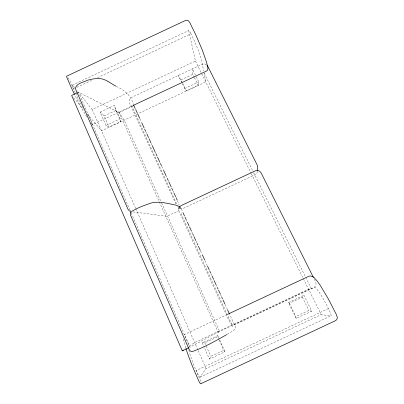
<?xml version="1.0" encoding="UTF-8"?>
<svg xmlns="http://www.w3.org/2000/svg" width="404" height="404" viewBox="0 0 404 404"><rect width="100%" height="100%" fill="white"/><g stroke="black" fill="none" stroke-linecap="round" stroke-linejoin="round"><path stroke-width="0.3" stroke-dasharray="2.02 1.52" d="M219.003 339.597L217.741 336.795L217.751 335.633L202.252 342.895L203.49 345.688M179.366 206.303L178.967 209.767L178.482 210.848L166.887 216.281L132.906 211.893M182.361 82.613L178.31 75.467L184.673 88.587L186.355 90.844L198.172 85.31L198.819 81.951L192.375 68.872L192.784 74.356L194.132 77.098M257.5 171.387L256.793 173.346L255.166 174.705L183.073 208.479L180.987 208.863M179.224 207.515L178.649 209.045L178.997 211.176L229.714 322.049L231.199 323.872L233.371 324.7L235.643 324.311L313.61 287.799L315.357 286.305L316.085 284.118L315.6 281.825L314.196 279.012M209.423 359.09L210.797 356.353L223.801 350.263L225.023 351.788L209.423 359.09L203.737 346.243M188.895 350.187A23.77 2.868 66.8 0 0 196.117 370.564A8.136 1.005 66.9 0 0 200.101 377.144L206.06 368.559L321.185 314.65L330.992 315.852A8.136 0.929 63 0 0 328.427 308.606A23.77 2.651 63.1 0 0 314.792 287.466L308.575 289.219L194.642 342.577L188.845 346.445M288.436 302.535L289.41 303.227L302.349 297.167L303.934 295.274L311.767 311.166L296.162 318.473L288.436 302.535L303.934 295.274M131.255 213.115L189.865 347.283L218.054 332.103L219.407 330.977L161.297 202.313M227.225 334.31L233.179 330.765L234.865 329.295L235.386 327.816L235.108 326.255L229.603 314.256M72.356 85.108L188.88 30.487M74.649 88.37L73.508 88.905A21.059 2.298 63.3 0 0 75.22 92.693M76.932 87.299L92.905 79.81M97.465 77.674L191.021 33.815A21.059 2.126 66.4 0 1 201.596 60.519L203.631 70.917M77.76 91.491L92.162 109.459L195.43 61.055L188.865 31.386A7.206 0.742 66.5 0 1 191.021 33.815M100.116 112.12L114.175 105.525L120.16 118.821L120.892 121.528L109.08 127.063L106.015 125.452L100.116 112.12L104.131 115.913L109.08 127.063M104.131 115.913L115.887 110.403L114.175 105.525M181.027 79.871L192.784 74.356M91.269 123.205L92.43 124.538L132.33 105.838M129.992 210.226L78.452 92.248L119.074 112.58L132.749 106.171M106.015 125.452L120.16 118.821M184.673 88.587L198.819 81.951M227.336 314.433L183.946 334.754L185.103 336.194L187.638 341.804A4.631 0.566 66.5 0 1 189.006 346.339M218.054 332.103L311.221 288.471L306.166 278.311M202.252 342.895L204.808 342.85L217.741 336.795M296.162 318.473L295.864 316.519L308.868 310.429L311.767 311.166M328.427 308.606L196.117 370.564L199.414 378.134A5.03 0.631 67.1 0 1 200.929 382.406A11.6 1.47 67 0 1 200.995 383.346M200.101 377.144L330.992 315.852M180.492 208.686L179.007 208.161L177.669 206.565M116.332 86.421C124.518 89.996 130.952 95.526 133.32 104.409M206.404 64.761L204.232 63.802L202.444 64.155L131.356 97.475L129.947 98.621L129.28 100.263L129.472 102.909L176.255 204.611M73.664 97.829L83.36 109.297M87.38 114.054L101.54 130.79L205.782 81.931L203.995 72.776M74.644 87.607L73.084 85.663A7.206 0.803 63.2 0 0 73.508 88.905L70.922 82.961A4.419 0.495 63.1 0 0 68.917 79.053A10.252 1.156 63.1 0 0 68.044 77.735M119.074 112.58L124.2 120.17L161.034 201.737M204.273 73.341L253.394 172.154M253.677 172.72L305.889 277.745M195.43 61.055L251.157 173.432M251.439 173.998L321.185 314.65M194.4 77.644L198.172 85.31M302.349 297.167L308.868 310.429M182.628 83.163L186.355 90.844M289.41 303.227L295.864 316.519M139.895 118.736L141.471 122.17M145.94 131.911L146.728 133.633M151.197 143.375L152.247 145.662M161.716 166.291L163.292 169.731M165.923 175.457L166.973 177.75M173.018 190.93L173.806 192.647M177.487 200.672L179.139 204.909M181.371 209.136L182.684 211.989M186.093 219.417L187.138 221.705M191.597 231.416L192.38 233.128M196.051 241.127L196.839 242.844M200.51 250.844L202.081 254.268M204.964 260.555L207.323 265.696M210.994 273.695L212.044 275.977M215.973 284.547L217.024 286.835M220.695 294.834L221.478 296.546M225.149 304.545L227.245 309.116M131.537 105.393L176.901 204.474M177.952 206.767L178.735 208.484M180.962 213.337L232.896 326.775M118.569 111.469L218.655 333.446M217.751 335.633L218.756 337.86M219.761 340.092L225.023 351.788M115.887 110.403L120.892 121.528M219.256 340.158L223.801 350.263M204.808 342.85L210.797 356.353M92.162 109.459L135.532 208.121M135.784 208.696L197.94 350.081M198.192 350.662L206.06 368.559M92.43 124.538L90.44 119.357A4.197 0.47 63.5 0 0 87.769 114.509M83.083 107.661A21.059 2.298 63.3 0 1 75.982 94.309M86.709 116.731A32.416 3.54 63.3 0 1 74.73 94.859M185.754 347.93A36.597 4.419 66.9 0 1 183.527 339.118"/><path stroke-width="0.61" d="M257.53 170.821L257.732 167.413L257.318 165.322L207.742 66.221L207.07 65.488M131.027 212.105L130.361 213.59L130.568 215.181L189.218 349.642L190.34 351.041L192.006 351.657C204.116 347.496 215.544 340.956 226.694 334.623M179.421 207.005L181.108 205.601L255.333 170.826L257.5 170.422L259.585 171.124L261.029 172.74L313.353 277.326M77.316 92.784L71.644 95.44L182.28 350.834L183.31 350.147M131.492 211.519C136.522 208.318 142.163 206.171 147.773 204.217C156.898 200.116 166.589 203.293 175.831 205.141L178.977 206.292L181.108 208.565M132.901 105.57L206.434 71.104L207.515 70.165L207.969 68.327L206.575 62.287L202.328 50.121L196.056 35.406L189.936 22.917L188.436 20.791L187.047 20.2L185.593 20.427L66.64 76.189A4.449 0.5 63 0 0 67.311 78.462L69.942 84.512A32.416 3.54 63.3 0 0 74.467 94.319M227.906 314.166L308.979 276.195L310.524 275.932L313.762 277.189L317.16 281.012L320.387 285.542L328.457 299.162L336.274 314.398L337.36 317.544L336.815 319.564L335.562 320.655L200.712 383.8A11.6 1.47 67 0 1 200.233 383.507A5.06 0.641 67.1 0 1 198.263 379.79L194.895 372.044A36.597 4.419 66.9 0 1 185.931 348.49M182.28 350.834L188.779 347.788M115.797 86.103C111.105 83.653 106.939 79.952 101.651 78.836C96.879 78.058 92.067 78.937 87.481 80.27C83.502 82.36 77.063 82.972 75.503 87.89L75.659 89.299L128.083 209.474L129.573 211.135M133.583 104.984L135.163 108.418M135.688 109.565L137.264 113.004M137.789 114.15L139.632 118.16M141.733 122.745L144.102 127.901M144.627 129.048L145.677 131.34M146.99 134.204L148.571 137.643M149.096 138.789L150.934 142.799M152.247 145.662L155.404 152.54M155.929 153.687L156.984 155.979M157.51 157.126L159.873 162.282M160.398 163.428L161.454 165.721M163.554 170.301L165.923 175.457M167.236 178.326L168.286 180.618M168.811 181.765L171.18 186.921M171.705 188.067L172.755 190.355M174.068 193.223L175.649 196.662M176.174 197.803L177.225 200.096M182.946 212.565L184.517 215.988M185.042 217.135L186.093 219.417M187.4 222.276L188.976 225.705M189.496 226.846L191.334 230.846M192.642 233.704L193.43 235.416M193.955 236.557L195.788 240.557M197.102 243.415L197.884 245.127M198.409 246.268L200.248 250.268M202.343 254.838L204.702 259.984M207.585 266.266L209.161 269.695M209.681 270.837L210.731 273.124M212.044 275.977L213.615 279.406M214.14 280.548L215.973 284.547M217.286 287.406L218.069 289.118M218.594 290.264L220.433 294.264M221.74 297.117L222.528 298.834M223.053 299.975L224.887 303.975M227.508 309.686L229.346 313.686M130.245 210.802L131.002 212.539"/></g></svg>
